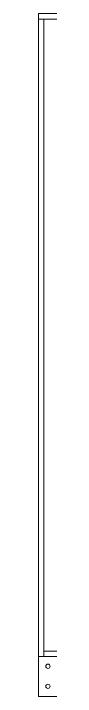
# Model space of a CAD drawing. Header units: millimetres. Extents: x -663796 to 30612, y -141670 to 21821.
# Drawn here: x -656996 to -656951, y -135943 to -133395 of the extents above; entities that cross this region are included whole.
import ezdxf

# ---------------------------------------------------------------- set-up
doc = ezdxf.new("R2010")
doc.units = ezdxf.units.MM

# ---------------------------------------------------------------- blocks, each defined once
blk = doc.blocks.new('1')
at = {"lineweight": 20}
for p, q in [((10798.2, 11009), (10098.2, 11009)), ((10098.2, 8609), (10098.2, 11009)), ((10798.2, 10989), (10098.2, 10989)), ((10118.2, 8609), (10118.2, 10989)), ((10778.2, 8629), (10118.2, 8629)), ((10798.2, 8609), (10098.2, 8609))]:
    blk.add_line(p, q, dxfattribs=at)
at = {"color": 0, "lineweight": 20}
for p, q in [((10098.2, 8460.6), (10098.2, 8609)), ((17398.2, 8460.6), (10098.2, 8460.6))]:
    blk.add_line(p, q, dxfattribs=at)
at = {"lineweight": 20}
for centre in [(10133.2, 8573.1), (10133.2, 8498.1)]:
    blk.add_circle(centre, 8, dxfattribs=at)

msp = doc.modelspace()

# ---------------------------------------------------------------- block references
at = {"lineweight": 5}
msp.add_blockref('1', (-667094.5, -144403.9), dxfattribs=at)

doc.saveas('drawing.dxf')
